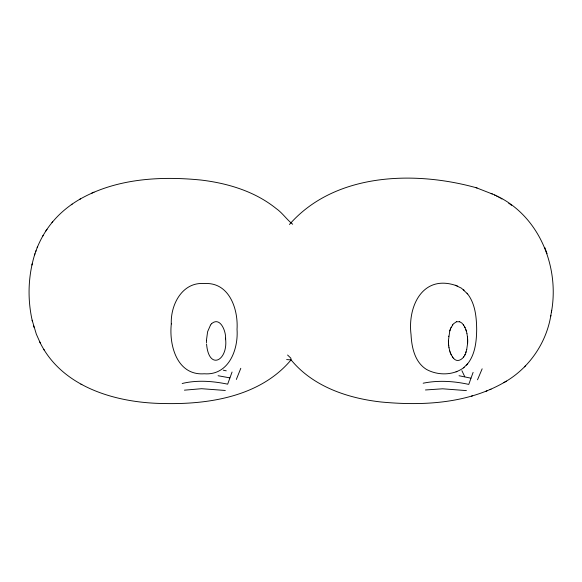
<?xml version="1.0" encoding="UTF-8"?>
<svg xmlns="http://www.w3.org/2000/svg" width="582" height="582" viewBox="0 0 582 582"><rect width="100%" height="100%" fill="white"/><g stroke="black" fill="none" stroke-linecap="round" stroke-linejoin="round"><path stroke-width="0.87" d="M206.457 340.514L206.486 342.689M448.416 340.681L449.748 331.078M467.673 341.35L467.673 340.681M467.673 341.103L467.63 342.936M206.457 340.179L207.614 331.696L210.509 325.069M467.637 342.689L467.586 343.671M467.608 343.344L466.699 349.6M448.715 336.127L448.664 336.6M551.685 310.293L550.696 316.317M550.87 315.32C546.316 343.365 528.638 368.77 503.808 382.643M551.387 312.323C560.139 265.057 537.441 211.761 491.179 193.486M31.923 265.021L32.17 263.857M466.72 349.498L465.826 352.525M34.614 254.829C38.434 242.818 44.516 231.498 52.642 221.844M34.956 253.716C28.023 275.577 27.238 299.366 32.483 321.671M449.806 330.874L449.93 330.474M450.024 330.176L450.686 328.394M449.995 330.278L450.192 329.696M466.095 351.754C465.207 357.399 458.078 364.237 453.298 358.039M232.058 372.029L227.671 384.164C212.757 381.101 197.116 379.842 182.181 383.502M473.108 372.371L468.765 384.404C453.851 381.115 438.202 380.111 423.172 383.211M35.691 251.708L36.055 250.704M236.336 379.457L240.795 368.304M477.516 379.799L482.151 368.821M450.759 328.219L453.4 323.876L456.514 321.701M37.161 247.692L37.583 246.724M450.992 327.695L451.232 327.186M465.091 354.336L464.771 355.005M42.595 236.321L43.133 235.434M452.374 325.207L452.658 324.8M463.709 356.824L463.425 357.232M47.011 229.293L45.825 230.989M210.699 324.8L211.695 323.599M51.987 222.659C59.873 212.961 69.753 204.966 80.6 198.804M463.439 367.889L467.601 363.808M466.524 365.118C475.116 355.442 476.52 341.758 476.68 329.368C476.491 316.921 475.239 303.273 467.062 293.233M524.491 366.871L525.451 365.845M211.906 323.388C220.36 316.659 225.889 331.303 225.598 338.04M71.295 204.726L72.161 204.086M464.109 367.402C453.545 375.586 437.817 375.71 426.344 369.344C414.791 362.055 411.663 347.389 411.052 334.665C407.429 306.307 422.743 274.093 456.084 285.558M289.45 224.492C334.883 172.578 415.082 170.511 477.073 187.971M506.398 381.123C469.172 403.559 423.529 406.01 381.232 402.009C347.883 398.314 313.007 386.63 291.08 359.887L290.84 358.163L287.588 355.027M79.625 199.364C116.109 178.536 160.108 175.939 201.081 180.056C219.392 182.246 237.587 186.691 254.247 194.737C262.031 198.527 269.437 203.111 276.181 208.545C282.452 212.932 286.831 219.669 292.688 224.237M490.08 389.613L491.033 389.176M91.825 193.108L93.978 192.169M486.116 391.213L487.105 390.813M456.084 371.862L456.885 371.549M456.397 321.744L459.685 321.744M471.471 396.146L472.548 395.818M184.429 390.166L201.568 388.703L225.314 390.464M425.464 389.969L442.611 388.798L466.422 390.602M286.642 359.581L291.08 359.887C260.198 396.735 208.407 404.679 162.924 403.501C116.138 402.831 61.75 387.386 39.772 341.969M218.09 375.732L229.846 377.871M459.038 375.739L470.911 378.176M223.292 370.181L226.26 370.829M475.836 187.564L492.292 194.002M459.569 321.701L461.795 322.995L463.709 325.207M456.885 285.878L457.692 286.199M455.284 285.231L461.431 288.177L467.601 293.917M80.913 384.164L81.822 384.637M496.65 196.134L497.712 196.694M498.774 197.254L499.836 197.815M494.533 195.021L495.588 195.581M500.891 198.375L501.895 198.986M508.792 203.336L509.737 203.991M510.676 204.646L511.622 205.3M463.439 289.683L464.109 290.185M453.4 358.156L452.374 356.824M463.425 324.8L465.091 327.695M452.658 357.232L450.65 353.543M43.774 349.367L44.53 350.539M464.771 327.026L466.306 330.976M40.398 343.235L36.346 334.192L32.148 320.224M461.89 370.669L464.763 376.692M451.232 354.845L450.992 354.336M450.723 353.725L449.995 351.754M547.044 253.716L544.716 247.365M465.826 329.507L466.095 330.278M450.192 352.336L449.66 350.648M466.277 330.874L466.422 331.384M33.625 325.942L34.032 327.346M466.393 331.282L466.939 333.515M449.69 350.75L448.977 347.629M466.96 333.624L467.499 337.313M448.998 347.738L448.547 344.238M448.664 345.432L448.715 345.904M467.542 337.793L467.477 337.073M448.511 343.831L448.562 344.479M206.559 343.991C208.756 370.538 227.511 361.131 225.7 340.012M467.557 338.04L467.644 339.51M225.612 338.2L225.685 339.677M448.526 343.991L448.453 342.769M448.416 341.35L448.446 342.689M467.63 339.095L467.673 340.928M448.438 342.522L448.46 342.936M448.416 340.514L448.416 341.518M171.304 323.934C168.94 345.512 177.124 375.783 204.289 373.775C228.653 375.652 238.475 349.615 237.034 329.368C238.336 308.998 229.177 281.848 204.289 283.565C182.297 281.688 170.431 304.801 171.304 323.934"/></g></svg>
